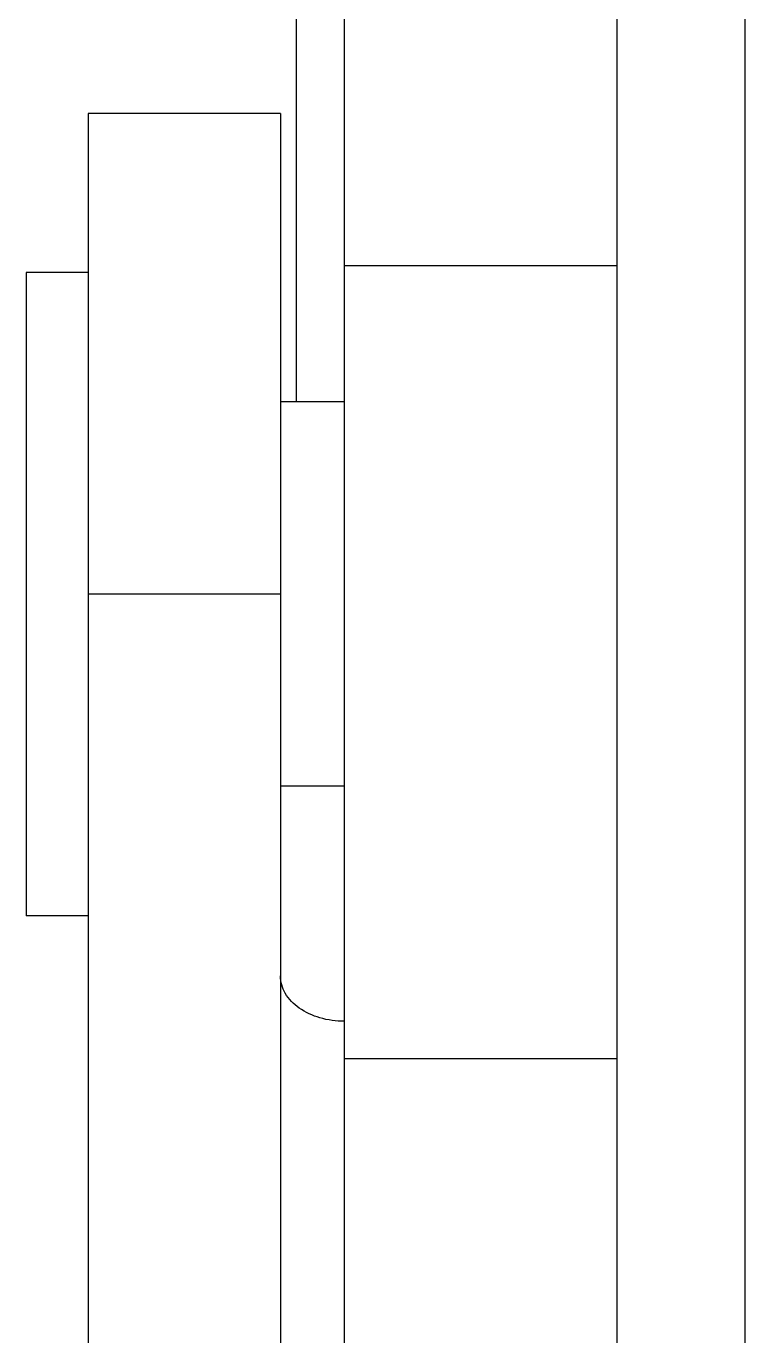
# Model space of a CAD drawing. Extents: x -409572 to -157272, y 600795 to 878326.
# Drawn here: x -400132.7 to -400018.1, y 805356.1 to 805565 of the extents above; entities that cross this region are included whole.
import ezdxf

# ---------------------------------------------------------------- set-up
doc = ezdxf.new("R2010")
doc.units = 0
doc.header["$LTSCALE"] = 1000
doc.header["$MEASUREMENT"] = 0
doc.layers.get('0').update_dxf_attribs({"linetype": 'CONTINUOUS'})

msp = doc.modelspace()

# ---------------------------------------------------------------- linework, layer by layer
for p, q in [((-400089.62, 805505.05), (-400089.62, 807218.85)), ((-400038.51, 807047.76), (-400038.51, 805350.94)), ((-400018.07, 807047.76), (-400018.07, 805350.94)), ((-400081.95, 805146.5), (-400081.95, 805702.07)), ((-400092.18, 805551.05), (-400122.84, 805551.05)), ((-400122.84, 805551.05), (-400122.84, 805167.45)), ((-400092.18, 805551.05), (-400092.18, 805167.45)), ((-400122.84, 805525.69), (-400132.74, 805525.69)), ((-400132.74, 805525.69), (-400132.74, 805423.08)), ((-400081.95, 805526.79), (-400038.51, 805526.79)), ((-400081.95, 805505.05), (-400092.18, 805505.05)), ((-400092.18, 805474.39), (-400122.84, 805474.39)), ((-400081.95, 805443.72), (-400092.18, 805443.72)), ((-400122.84, 805423.08), (-400132.74, 805423.08)), ((-400081.95, 805400.28), (-400038.51, 805400.28))]:
    msp.add_line(p, q)
msp.add_open_spline([(-400081.95, 805406.23), (-400083.27, 805406.23), (-400085.83, 805406.58), (-400089.17, 805408.09), (-400091.55, 805410.45), (-400092.18, 805412.5), (-400092.18, 805413.46)], degree=3, knots=[0, 0, 0, 0, 0.28799, 0.555344, 0.790517, 1, 1, 1, 1])

doc.saveas('drawing.dxf')
